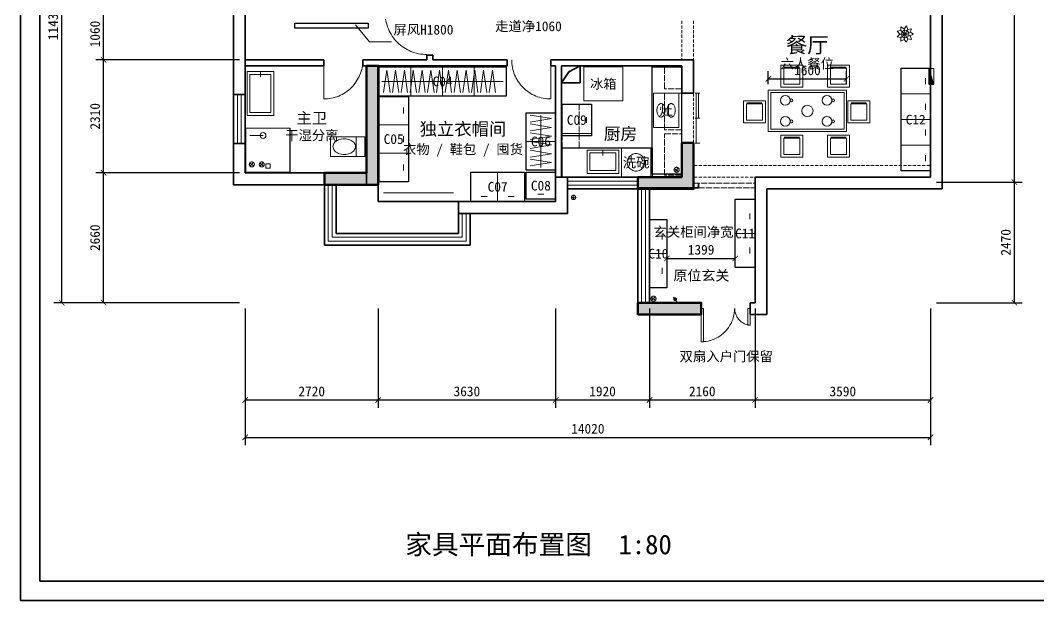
# Model space of a CAD drawing. Header units: millimetres. Extents: x -4600 to 229000, y -4300 to 19460.
# Drawn here: x 35400 to 56231, y -4300 to 7580 of the extents above; entities that cross this region are included whole.
import ezdxf
from ezdxf.enums import TextEntityAlignment as Align

# ---------------------------------------------------------------- set-up
doc = ezdxf.new("R2010")
doc.units = ezdxf.units.MM
doc.header["$LTSCALE"] = 100
doc.linetypes.add('DASHED', pattern=[1.524, 1.27, -0.254])
for name, color, linetype, lineweight in [('A-APPLIANCE', 4, 'Continuous', 18), ('A-CAB-UPPER', 32, 'DASHED', 13), ('A-CABINET', 32, 'Continuous', 25), ('A-CURTAIN', 6, 'Continuous', 13), ('A-DIMS', 7, 'Continuous', 13), ('A-EX-BEAM', 8, 'Continuous', 13), ('A-EX-DOOR', 3, 'Continuous', 18), ('A-EX-OPENING', 8, 'DASHED', 13), ('A-EX-SERVICE', 6, 'Continuous', 13), ('A-EX-STRUCT', 7, 'Continuous', 50), ('A-EX-WALL', 7, 'Continuous', 35), ('A-EX-WINDOW', 4, 'Continuous', 18), ('A-FURN', 7, 'Continuous', 18), ('A-LEADER', 8, 'Continuous', 13), ('A-NEW-DOOR', 3, 'Continuous', 18), ('A-NEW-PART', 2, 'Continuous', 25), ('A-NOTE', 7, 'Continuous', 18), ('A-SANITARY', 4, 'Continuous', 18), ('A-SHEET', 7, 'Continuous', 35), ('A-TEXT', 7, 'Continuous', 18), ('R2-DETAIL', 7, 'Continuous', 13), ('R2-PLANT', 3, 'Continuous', 13)]:
    doc.layers.add(name, color=color, linetype=linetype, lineweight=lineweight)
doc.styles.add('CJK', font='simsun.ttc')
doc.styles.add('OpenSansCondensed-Light', font='OpenSansCondensed-Light.ttf')
doc.dimstyles.new('EZDXF', dxfattribs={"dimtxt": 0.25, "dimasz": 0.175, "dimexe": 0.375, "dimexo": 0.125, "dimgap": 0.1, "dimtad": 1, "dimlfac": 100, "dimzin": 12, "dimdsep": 46, "dimtxsty": 'OpenSansCondensed-Light', "dimblk": 'ARCHTICK', "dimcen": 2.5, "dimazin": 3, "dimtfac": 0.5, "dimtmove": 2, "dimatfit": 3})

# ---------------------------------------------------------------- blocks, each defined once
blk = doc.blocks.new('SOURCE_PROPOSED')
at = {"layer": 'A-EX-STRUCT'}
for points in [[(2479, 4851), (2720, 4851), (2720, 2416), (1622, 2416), (1622, 2660), (2479, 2660)], [(8931, 3272), (9172, 3272), (9172, 2329), (8034, 2329), (8034, 2571), (8931, 2571)], [(8034, 0), (9329, 0), (9329, -241), (8034, -241)]]:
    blk.add_hatch(color=256, dxfattribs=at).paths.add_polyline_path(points)
at = {"layer": 'A-EX-BEAM'}
for p, q in [((8931, 5770), (8931, 5709)), ((8931, 5674), (8931, 5613)), ((9172, 5770), (9172, 5709)), ((9172, 5674), (9172, 5613)), ((8931, 5578), (8931, 5517)), ((8931, 5487), (8931, 5422)), ((9172, 5578), (9172, 5517)), ((9172, 5487), (9172, 5422)), ((8931, 5391), (8931, 5326)), ((8931, 5295), (8931, 5230)), ((9172, 5391), (9172, 5326)), ((9172, 5295), (9172, 5230)), ((8931, 5200), (8931, 5135)), ((8931, 5104), (8931, 5039)), ((8931, 5008), (8931, 4970)), ((9172, 5200), (9172, 5135)), ((9172, 5104), (9172, 5039)), ((9172, 5008), (9172, 4970)), ((13986, 4794), (13986, 4473)), ((14085, 4794), (13986, 4794)), ((14085, 4469), (13986, 4794)), ((13997, 4794), (13997, 4794)), ((14085, 4469), (14085, 4794)), ((14085, 4794), (14085, 4794)), ((13986, 4790), (13989, 4790)), ((13986, 4771), (13997, 4763)), ((13986, 4756), (14005, 4737)), ((13986, 4737), (14012, 4710)), ((13986, 4718), (14020, 4683)), ((13986, 4698), (14028, 4656)), ((13986, 4679), (14039, 4630)), ((13986, 4660), (14047, 4603)), ((13986, 4645), (14054, 4576)), ((13986, 4626), (14062, 4549)), ((13986, 4607), (14070, 4523)), ((13986, 4588), (14077, 4496)), ((13986, 4568), (14085, 4469)), ((13986, 4549), (14066, 4469)), ((13986, 4530), (14047, 4469)), ((13986, 4515), (14028, 4469)), ((13986, 4496), (14012, 4469)), ((13986, 4477), (13993, 4469)), ((13986, 4469), (14085, 4469)), ((13997, 4473), (13997, 4473)), ((14066, 4473), (14066, 4473)), ((8931, 4289), (8931, 4224)), ((8931, 4194), (8931, 4129)), ((9172, 4289), (9172, 4224)), ((9172, 4194), (9172, 4129)), ((8931, 4098), (8931, 4033)), ((8931, 4002), (8931, 3941)), ((9172, 4098), (9172, 4033)), ((9172, 4002), (9172, 3941)), ((8931, 3907), (8931, 3846)), ((8931, 3811), (8931, 3750)), ((9172, 3907), (9172, 3846)), ((9172, 3811), (9172, 3750)), ((8931, 3716), (8931, 3654)), ((8931, 3624), (8931, 3559)), ((9172, 3716), (9172, 3654)), ((9172, 3624), (9172, 3559)), ((8931, 3528), (8931, 3463)), ((8931, 3433), (8931, 3368)), ((8931, 3337), (8931, 3272)), ((9172, 3528), (9172, 3463)), ((9172, 3433), (9172, 3368)), ((9172, 3337), (9172, 3272)), ((9172, 2809), (9245, 2809)), ((9279, 2809), (9340, 2809)), ((9375, 2809), (9436, 2809)), ((9467, 2809), (9532, 2809)), ((9562, 2809), (9627, 2809)), ((9658, 2809), (9723, 2809)), ((9753, 2809), (9818, 2809)), ((9849, 2809), (9914, 2809)), ((9944, 2809), (10009, 2809)), ((10040, 2809), (10101, 2809)), ((10136, 2809), (10197, 2809)), ((10231, 2809), (10292, 2809)), ((10327, 2809), (10388, 2809)), ((10419, 2809), (10484, 2809)), ((10514, 2809), (10579, 2809)), ((10610, 2809), (10675, 2809)), ((10705, 2809), (10770, 2809)), ((10801, 2809), (10866, 2809)), ((10896, 2809), (10961, 2809)), ((10992, 2809), (11053, 2809)), ((11088, 2809), (11149, 2809)), ((11183, 2809), (11244, 2809)), ((11279, 2809), (11340, 2809)), ((11374, 2809), (11436, 2809)), ((11466, 2809), (11531, 2809)), ((11562, 2809), (11627, 2809)), ((11657, 2809), (11722, 2809)), ((11753, 2809), (11818, 2809)), ((11848, 2809), (11913, 2809)), ((11944, 2809), (12009, 2809)), ((12040, 2809), (12101, 2809)), ((12135, 2809), (12196, 2809)), ((12231, 2809), (12292, 2809)), ((12326, 2809), (12387, 2809)), ((12418, 2809), (12483, 2809)), ((12514, 2809), (12579, 2809)), ((12609, 2809), (12674, 2809)), ((12705, 2809), (12770, 2809)), ((12800, 2809), (12865, 2809)), ((12896, 2809), (12961, 2809)), ((12992, 2809), (13053, 2809)), ((13087, 2809), (13148, 2809)), ((13183, 2809), (13244, 2809)), ((13278, 2809), (13339, 2809)), ((13370, 2809), (13435, 2809)), ((13466, 2809), (13531, 2809)), ((13561, 2809), (13626, 2809)), ((13657, 2809), (13722, 2809)), ((13752, 2809), (13817, 2809)), ((13848, 2809), (13913, 2809)), ((13944, 2809), (14020, 2809)), ((9172, 2571), (9245, 2571)), ((9279, 2571), (9340, 2571)), ((9375, 2571), (9436, 2571)), ((9467, 2571), (9532, 2571)), ((9562, 2571), (9627, 2571)), ((9658, 2571), (9723, 2571)), ((9753, 2571), (9818, 2571)), ((9849, 2571), (9914, 2571)), ((9944, 2571), (10009, 2571)), ((10040, 2571), (10101, 2571)), ((10136, 2571), (10197, 2571)), ((10231, 2571), (10292, 2571)), ((10327, 2571), (10388, 2571)), ((10419, 2571), (10484, 2571)), ((10514, 2571), (10579, 2571)), ((10610, 2571), (10675, 2571)), ((10705, 2571), (10770, 2571)), ((10801, 2571), (10866, 2571)), ((10896, 2571), (10961, 2571)), ((10992, 2571), (11053, 2571)), ((11088, 2571), (11149, 2571)), ((11183, 2571), (11244, 2571)), ((11279, 2571), (11340, 2571)), ((11374, 2571), (11436, 2571)), ((11466, 2571), (11531, 2571)), ((11562, 2571), (11627, 2571)), ((11657, 2571), (11722, 2571)), ((11753, 2571), (11818, 2571)), ((11848, 2571), (11913, 2571)), ((11944, 2571), (12009, 2571)), ((12040, 2571), (12101, 2571)), ((12135, 2571), (12196, 2571)), ((12231, 2571), (12292, 2571)), ((12326, 2571), (12387, 2571)), ((12418, 2571), (12483, 2571)), ((12514, 2571), (12579, 2571)), ((12609, 2571), (12674, 2571)), ((12705, 2571), (12770, 2571)), ((12800, 2571), (12865, 2571)), ((12896, 2571), (12961, 2571)), ((12992, 2571), (13053, 2571)), ((13087, 2571), (13148, 2571)), ((13183, 2571), (13244, 2571)), ((13278, 2571), (13339, 2571)), ((13370, 2571), (13435, 2571)), ((13466, 2571), (13531, 2571)), ((13561, 2571), (13626, 2571)), ((13657, 2571), (13722, 2571)), ((13752, 2571), (13817, 2571)), ((13848, 2571), (13913, 2571)), ((13944, 2571), (14020, 2571))]:
    blk.add_line(p, q, dxfattribs=at)
at = {"layer": 'A-EX-DOOR'}
for p, q in [((10285, -459), (10285, -122)), ((10331, -122), (10285, -122)), ((10331, -122), (10331, -459)), ((10331, -459), (10285, -459))]:
    blk.add_line(p, q, dxfattribs=at)
blk.add_lwpolyline([(9329, -122), (9375, -122), (9375, -799), (9329, -799)], close=True, dxfattribs=at)
for points in [[(9331, -799), (9377, -798), (9423, -793), (9468, -785), (9511, -775), (9554, -762), (9595, -746), (9635, -727), (9673, -706), (9710, -683), (9746, -658), (9779, -630), (9811, -600), (9840, -569), (9868, -535), (9894, -500), (9917, -463), (9938, -425), (9956, -385), (9972, -343), (9985, -301), (9996, -257), (10003, -213), (10008, -167), (10009, -120)], [(10013, -118), (10014, -138), (10016, -158), (10019, -178), (10024, -197), (10029, -216), (10035, -235), (10042, -253), (10050, -271), (10060, -288), (10070, -304), (10080, -320), (10092, -335), (10105, -350), (10118, -364), (10132, -377), (10147, -390), (10162, -401), (10179, -412), (10195, -422), (10213, -431), (10231, -439), (10250, -446), (10269, -453), (10288, -458)]]:
    blk.add_lwpolyline(points, dxfattribs=at)
at = {"layer": 'A-EX-OPENING'}
for p, q in [((9172, 2447), (10430, 2447)), ((9272, 2348), (10430, 2348))]:
    blk.add_line(p, q, dxfattribs=at)
at = {"layer": 'A-EX-SERVICE'}
for p, q in [((8931, 5770), (8931, 5709)), ((8931, 5674), (8931, 5613)), ((9172, 5770), (9172, 5709)), ((9172, 5674), (9172, 5613)), ((8931, 5578), (8931, 5517)), ((8931, 5487), (8931, 5422)), ((9172, 5578), (9172, 5517)), ((9172, 5487), (9172, 5422)), ((8931, 5391), (8931, 5326)), ((8931, 5295), (8931, 5230)), ((9172, 5391), (9172, 5326)), ((9172, 5295), (9172, 5230)), ((8931, 5200), (8931, 5135)), ((8931, 5104), (8931, 5039)), ((8931, 5008), (8931, 4970)), ((9172, 5200), (9172, 5135)), ((9172, 5104), (9172, 5039)), ((9172, 5008), (9172, 4970)), ((13986, 4794), (13986, 4473)), ((14085, 4794), (13986, 4794)), ((14085, 4469), (13986, 4794)), ((13997, 4794), (13997, 4794)), ((14085, 4469), (14085, 4794)), ((14085, 4794), (14085, 4794)), ((13986, 4790), (13989, 4790)), ((13986, 4771), (13997, 4763)), ((13986, 4756), (14005, 4737)), ((13986, 4737), (14012, 4710)), ((13986, 4718), (14020, 4683)), ((13986, 4698), (14028, 4656)), ((13986, 4679), (14039, 4630)), ((13986, 4660), (14047, 4603)), ((13986, 4645), (14054, 4576)), ((13986, 4626), (14062, 4549)), ((13986, 4607), (14070, 4523)), ((13986, 4588), (14077, 4496)), ((13986, 4568), (14085, 4469)), ((13986, 4549), (14066, 4469)), ((13986, 4530), (14047, 4469)), ((13986, 4515), (14028, 4469)), ((13986, 4496), (14012, 4469)), ((13986, 4477), (13993, 4469)), ((13986, 4469), (14085, 4469)), ((13997, 4473), (13997, 4473)), ((14066, 4473), (14066, 4473)), ((8931, 4289), (8931, 4224)), ((8931, 4194), (8931, 4129)), ((9172, 4289), (9172, 4224)), ((9172, 4194), (9172, 4129)), ((8931, 4098), (8931, 4033)), ((8931, 4002), (8931, 3941)), ((9172, 4098), (9172, 4033)), ((9172, 4002), (9172, 3941)), ((8931, 3907), (8931, 3846)), ((8931, 3811), (8931, 3750)), ((9172, 3907), (9172, 3846)), ((9172, 3811), (9172, 3750)), ((8931, 3716), (8931, 3654)), ((8931, 3624), (8931, 3559)), ((9172, 3716), (9172, 3654)), ((9172, 3624), (9172, 3559)), ((8931, 3528), (8931, 3463)), ((8931, 3433), (8931, 3368)), ((8931, 3337), (8931, 3272)), ((9172, 3528), (9172, 3463)), ((9172, 3433), (9172, 3368)), ((9172, 3337), (9172, 3272)), ((176, 2798), (92, 2863)), ((96, 2794), (172, 2867)), ((379, 2798), (295, 2863)), ((298, 2794), (375, 2867)), ((8866, 2687), (8778, 2748)), ((8786, 2679), (8859, 2752)), ((9172, 2809), (9245, 2809)), ((9279, 2809), (9340, 2809)), ((9375, 2809), (9436, 2809)), ((9467, 2809), (9532, 2809)), ((9562, 2809), (9627, 2809)), ((9658, 2809), (9723, 2809)), ((9753, 2809), (9818, 2809)), ((9849, 2809), (9914, 2809)), ((9944, 2809), (10009, 2809)), ((10040, 2809), (10101, 2809)), ((10136, 2809), (10197, 2809)), ((10231, 2809), (10292, 2809)), ((10327, 2809), (10388, 2809)), ((10419, 2809), (10484, 2809)), ((10514, 2809), (10579, 2809)), ((10610, 2809), (10675, 2809)), ((10705, 2809), (10770, 2809)), ((10801, 2809), (10866, 2809)), ((10896, 2809), (10961, 2809)), ((10992, 2809), (11053, 2809)), ((11088, 2809), (11149, 2809)), ((11183, 2809), (11244, 2809)), ((11279, 2809), (11340, 2809)), ((11374, 2809), (11436, 2809)), ((11466, 2809), (11531, 2809)), ((11562, 2809), (11627, 2809)), ((11657, 2809), (11722, 2809)), ((11753, 2809), (11818, 2809)), ((11848, 2809), (11913, 2809)), ((11944, 2809), (12009, 2809)), ((12040, 2809), (12101, 2809)), ((12135, 2809), (12196, 2809)), ((12231, 2809), (12292, 2809)), ((12326, 2809), (12387, 2809)), ((12418, 2809), (12483, 2809)), ((12514, 2809), (12579, 2809)), ((12609, 2809), (12674, 2809)), ((12705, 2809), (12770, 2809)), ((12800, 2809), (12865, 2809)), ((12896, 2809), (12961, 2809)), ((12992, 2809), (13053, 2809)), ((13087, 2809), (13148, 2809)), ((13183, 2809), (13244, 2809)), ((13278, 2809), (13339, 2809)), ((13370, 2809), (13435, 2809)), ((13466, 2809), (13531, 2809)), ((13561, 2809), (13626, 2809)), ((13657, 2809), (13722, 2809)), ((13752, 2809), (13817, 2809)), ((13848, 2809), (13913, 2809)), ((13944, 2809), (14020, 2809)), ((9172, 2571), (9245, 2571)), ((9279, 2571), (9340, 2571)), ((9375, 2571), (9436, 2571)), ((9467, 2571), (9532, 2571)), ((9562, 2571), (9627, 2571)), ((9658, 2571), (9723, 2571)), ((9753, 2571), (9818, 2571)), ((9849, 2571), (9914, 2571)), ((9944, 2571), (10009, 2571)), ((10040, 2571), (10101, 2571)), ((10136, 2571), (10197, 2571)), ((10231, 2571), (10292, 2571)), ((10327, 2571), (10388, 2571)), ((10419, 2571), (10484, 2571)), ((10514, 2571), (10579, 2571)), ((10610, 2571), (10675, 2571)), ((10705, 2571), (10770, 2571)), ((10801, 2571), (10866, 2571)), ((10896, 2571), (10961, 2571)), ((10992, 2571), (11053, 2571)), ((11088, 2571), (11149, 2571)), ((11183, 2571), (11244, 2571)), ((11279, 2571), (11340, 2571)), ((11374, 2571), (11436, 2571)), ((11466, 2571), (11531, 2571)), ((11562, 2571), (11627, 2571)), ((11657, 2571), (11722, 2571)), ((11753, 2571), (11818, 2571)), ((11848, 2571), (11913, 2571)), ((11944, 2571), (12009, 2571)), ((12040, 2571), (12101, 2571)), ((12135, 2571), (12196, 2571)), ((12231, 2571), (12292, 2571)), ((12326, 2571), (12387, 2571)), ((12418, 2571), (12483, 2571)), ((12514, 2571), (12579, 2571)), ((12609, 2571), (12674, 2571)), ((12705, 2571), (12770, 2571)), ((12800, 2571), (12865, 2571)), ((12896, 2571), (12961, 2571)), ((12992, 2571), (13053, 2571)), ((13087, 2571), (13148, 2571)), ((13183, 2571), (13244, 2571)), ((13278, 2571), (13339, 2571)), ((13370, 2571), (13435, 2571)), ((13466, 2571), (13531, 2571)), ((13561, 2571), (13626, 2571)), ((13657, 2571), (13722, 2571)), ((13752, 2571), (13817, 2571)), ((13848, 2571), (13913, 2571)), ((13944, 2571), (14020, 2571)), ((6669, 2153), (6684, 2153)), ((6684, 2153), (6688, 2153)), ((6692, 2153), (6707, 2153)), ((6711, 2130), (6707, 2126)), ((6707, 2126), (6711, 2122)), ((6711, 2153), (6719, 2153)), ((6715, 2134), (6711, 2130)), ((6711, 2122), (6715, 2118)), ((6715, 2187), (6715, 2202)), ((6715, 2179), (6715, 2183)), ((6715, 2164), (6715, 2176)), ((6715, 2149), (6715, 2156)), ((6715, 2130), (6715, 2145)), ((6719, 2130), (6715, 2134)), ((6715, 2107), (6715, 2122)), ((6715, 2118), (6719, 2122)), ((6722, 2126), (6719, 2130)), ((6719, 2122), (6722, 2126)), ((6722, 2153), (6738, 2153)), ((6742, 2153), (6746, 2153)), ((6749, 2153), (6765, 2153)), ((8392, 50), (8308, 111)), ((8312, 42), (8389, 119)), ((8759, 115), (8828, 23)), ((8767, 73), (8771, 76)), ((8821, 73), (8767, 73)), ((8821, 73), (8767, 73)), ((8767, 73), (8821, 65)), ((8767, 73), (8821, 65)), ((8771, 65), (8767, 73)), ((8771, 80), (8775, 84)), ((8821, 80), (8771, 80)), ((8821, 80), (8771, 80)), ((8771, 80), (8821, 76)), ((8771, 80), (8821, 76)), ((8771, 76), (8771, 80)), ((8821, 76), (8771, 76)), ((8821, 76), (8771, 76)), ((8771, 76), (8821, 73)), ((8771, 76), (8821, 73)), ((8821, 65), (8771, 65)), ((8821, 65), (8771, 65)), ((8771, 65), (8821, 61)), ((8771, 65), (8821, 61)), ((8771, 61), (8771, 65)), ((8821, 61), (8771, 61)), ((8821, 61), (8771, 61)), ((8771, 61), (8817, 57)), ((8771, 61), (8817, 57)), ((8775, 57), (8771, 61)), ((8775, 88), (8778, 92)), ((8817, 88), (8775, 88)), ((8817, 88), (8775, 88)), ((8775, 88), (8817, 84)), ((8775, 88), (8817, 84)), ((8775, 84), (8775, 88)), ((8817, 84), (8775, 84)), ((8817, 84), (8775, 84)), ((8775, 84), (8821, 80)), ((8775, 84), (8821, 80)), ((8817, 57), (8775, 57)), ((8817, 57), (8775, 57)), ((8775, 57), (8817, 54)), ((8775, 57), (8817, 54)), ((8775, 54), (8775, 57)), ((8817, 54), (8775, 54)), ((8817, 54), (8775, 54)), ((8775, 54), (8813, 50)), ((8775, 54), (8813, 50)), ((8778, 50), (8775, 54)), ((8778, 92), (8782, 96)), ((8813, 92), (8778, 92)), ((8813, 92), (8778, 92)), ((8778, 92), (8817, 88)), ((8778, 92), (8817, 88)), ((8813, 50), (8778, 50)), ((8813, 50), (8778, 50)), ((8778, 50), (8805, 46)), ((8778, 50), (8805, 46)), ((8782, 46), (8778, 50)), ((8805, 96), (8782, 96)), ((8782, 96), (8786, 96)), ((8805, 96), (8782, 96)), ((8782, 96), (8813, 92)), ((8782, 96), (8813, 92)), ((8805, 46), (8782, 46)), ((8805, 46), (8782, 46)), ((8782, 46), (8801, 46)), ((8782, 46), (8801, 46)), ((8786, 46), (8782, 46)), ((8801, 96), (8786, 96)), ((8786, 96), (8794, 96)), ((8801, 96), (8786, 96)), ((8786, 96), (8805, 96)), ((8786, 96), (8805, 96)), ((8801, 46), (8786, 46)), ((8801, 46), (8786, 46)), ((8786, 46), (8798, 46)), ((8786, 46), (8798, 46)), ((8794, 46), (8786, 46)), ((8798, 96), (8794, 96)), ((8794, 96), (8801, 96)), ((8794, 96), (8801, 96)), ((8798, 46), (8794, 46)), ((8801, 96), (8798, 96)), ((8798, 46), (8801, 46)), ((8805, 96), (8801, 96)), ((8801, 46), (8805, 46)), ((8813, 92), (8805, 96)), ((8805, 46), (8813, 50)), ((8817, 88), (8813, 92)), ((8813, 50), (8817, 54)), ((8817, 84), (8817, 88)), ((8821, 80), (8817, 84)), ((8817, 57), (8821, 61)), ((8817, 54), (8817, 57)), ((8821, 76), (8821, 80)), ((8821, 73), (8821, 76)), ((8821, 65), (8821, 73)), ((8821, 61), (8821, 65))]:
    blk.add_line(p, q, dxfattribs=at)
for points in [[(136, 2882), (132, 2882), (129, 2881), (125, 2881), (122, 2880), (119, 2879), (116, 2878), (113, 2876), (110, 2875), (107, 2873), (104, 2871), (102, 2869), (99, 2867), (97, 2864), (95, 2862), (93, 2859), (91, 2856), (90, 2853), (88, 2850), (87, 2847), (86, 2844), (85, 2841), (85, 2837), (84, 2834), (84, 2830)], [(84, 2830), (84, 2827), (85, 2823), (85, 2820), (86, 2816), (87, 2813), (88, 2810), (90, 2807), (91, 2804), (93, 2801), (95, 2799), (97, 2796), (99, 2794), (102, 2791), (104, 2789), (107, 2787), (110, 2786), (113, 2784), (116, 2783), (119, 2781), (122, 2780), (125, 2780), (129, 2779), (132, 2779), (136, 2779)], [(187, 2830), (187, 2834), (187, 2837), (186, 2841), (186, 2844), (185, 2847), (183, 2850), (182, 2853), (180, 2856), (179, 2859), (177, 2862), (175, 2864), (172, 2867), (170, 2869), (167, 2871), (165, 2873), (162, 2875), (159, 2876), (156, 2878), (153, 2879), (150, 2880), (146, 2881), (143, 2881), (139, 2882), (136, 2882)], [(136, 2779), (139, 2779), (143, 2779), (146, 2780), (150, 2780), (153, 2781), (156, 2783), (159, 2784), (162, 2786), (165, 2787), (167, 2789), (170, 2791), (172, 2794), (175, 2796), (177, 2799), (179, 2801), (180, 2804), (182, 2807), (183, 2810), (185, 2813), (186, 2816), (186, 2820), (187, 2823), (187, 2827), (187, 2830)], [(339, 2882), (335, 2882), (332, 2881), (328, 2881), (325, 2880), (322, 2879), (318, 2878), (315, 2876), (312, 2875), (310, 2873), (307, 2871), (304, 2869), (302, 2867), (300, 2864), (298, 2862), (296, 2859), (294, 2856), (292, 2853), (291, 2850), (290, 2847), (289, 2844), (288, 2841), (287, 2837), (287, 2834), (287, 2830)], [(287, 2830), (287, 2827), (287, 2823), (288, 2820), (289, 2816), (290, 2813), (291, 2810), (292, 2807), (294, 2804), (296, 2801), (298, 2799), (300, 2796), (302, 2794), (304, 2791), (307, 2789), (310, 2787), (312, 2786), (315, 2784), (318, 2783), (322, 2781), (325, 2780), (328, 2780), (332, 2779), (335, 2779), (339, 2779)], [(390, 2830), (390, 2834), (390, 2837), (389, 2841), (388, 2844), (387, 2847), (386, 2850), (385, 2853), (383, 2856), (381, 2859), (379, 2862), (377, 2864), (375, 2867), (373, 2869), (370, 2871), (367, 2873), (365, 2875), (362, 2876), (359, 2878), (356, 2879), (352, 2880), (349, 2881), (346, 2881), (342, 2882), (339, 2882)], [(339, 2779), (342, 2779), (346, 2779), (349, 2780), (352, 2780), (356, 2781), (359, 2783), (362, 2784), (365, 2786), (367, 2787), (370, 2789), (373, 2791), (375, 2794), (377, 2796), (379, 2799), (381, 2801), (383, 2804), (385, 2807), (386, 2810), (387, 2813), (388, 2816), (389, 2820), (390, 2823), (390, 2827), (390, 2830)], [(8826, 2771), (8823, 2771), (8819, 2770), (8816, 2770), (8813, 2769), (8809, 2768), (8806, 2767), (8803, 2765), (8800, 2764), (8797, 2762), (8795, 2760), (8792, 2758), (8790, 2756), (8787, 2753), (8785, 2751), (8783, 2748), (8782, 2745), (8780, 2742), (8779, 2739), (8777, 2736), (8776, 2733), (8776, 2730), (8775, 2726), (8775, 2723), (8775, 2719)], [(8775, 2719), (8775, 2716), (8775, 2712), (8776, 2709), (8776, 2706), (8777, 2702), (8779, 2699), (8780, 2696), (8782, 2693), (8783, 2690), (8785, 2688), (8787, 2685), (8790, 2683), (8792, 2681), (8795, 2678), (8797, 2676), (8800, 2675), (8803, 2673), (8806, 2672), (8809, 2670), (8813, 2669), (8816, 2669), (8819, 2668), (8823, 2668), (8826, 2668)], [(8878, 2719), (8878, 2723), (8877, 2726), (8877, 2730), (8876, 2733), (8875, 2736), (8874, 2739), (8872, 2742), (8871, 2745), (8869, 2748), (8867, 2751), (8865, 2753), (8863, 2756), (8860, 2758), (8858, 2760), (8855, 2762), (8852, 2764), (8849, 2765), (8846, 2767), (8843, 2768), (8840, 2769), (8837, 2770), (8833, 2770), (8830, 2771), (8826, 2771)], [(8826, 2668), (8830, 2668), (8833, 2668), (8837, 2669), (8840, 2669), (8843, 2670), (8846, 2672), (8849, 2673), (8852, 2675), (8855, 2676), (8858, 2678), (8860, 2681), (8863, 2683), (8865, 2685), (8867, 2688), (8869, 2690), (8871, 2693), (8872, 2696), (8874, 2699), (8875, 2702), (8876, 2706), (8877, 2709), (8877, 2712), (8878, 2716), (8878, 2719)], [(6717, 2199), (6714, 2198), (6711, 2198), (6708, 2198), (6705, 2197), (6702, 2196), (6700, 2195), (6697, 2194), (6694, 2193), (6692, 2191), (6690, 2189), (6688, 2188), (6685, 2186), (6684, 2184), (6682, 2181), (6680, 2179), (6679, 2177), (6677, 2174), (6676, 2172), (6675, 2169), (6674, 2166), (6673, 2163), (6673, 2161), (6673, 2158), (6673, 2155)], [(6673, 2155), (6673, 2152), (6673, 2149), (6673, 2146), (6674, 2143), (6675, 2140), (6676, 2137), (6677, 2135), (6679, 2132), (6680, 2130), (6682, 2128), (6684, 2126), (6685, 2123), (6688, 2122), (6690, 2120), (6692, 2118), (6694, 2117), (6697, 2115), (6700, 2114), (6702, 2113), (6705, 2112), (6708, 2111), (6711, 2111), (6714, 2111), (6717, 2111)], [(6761, 2155), (6761, 2158), (6760, 2161), (6760, 2163), (6759, 2166), (6758, 2169), (6757, 2172), (6756, 2174), (6755, 2177), (6753, 2179), (6752, 2181), (6750, 2184), (6748, 2186), (6746, 2188), (6744, 2189), (6741, 2191), (6739, 2193), (6737, 2194), (6734, 2195), (6731, 2196), (6728, 2197), (6726, 2198), (6723, 2198), (6720, 2198), (6717, 2199)], [(6717, 2111), (6720, 2111), (6723, 2111), (6726, 2111), (6728, 2112), (6731, 2113), (6734, 2114), (6737, 2115), (6739, 2117), (6741, 2118), (6744, 2120), (6746, 2122), (6748, 2123), (6750, 2126), (6752, 2128), (6753, 2130), (6755, 2132), (6756, 2135), (6757, 2137), (6758, 2140), (6759, 2143), (6760, 2146), (6760, 2149), (6761, 2152), (6761, 2155)], [(8352, 134), (8349, 134), (8345, 133), (8342, 133), (8338, 132), (8335, 131), (8332, 130), (8329, 128), (8326, 127), (8323, 125), (8321, 123), (8318, 121), (8316, 119), (8313, 116), (8311, 114), (8309, 111), (8308, 108), (8306, 105), (8305, 102), (8303, 99), (8302, 96), (8302, 93), (8301, 89), (8301, 86), (8301, 82)], [(8301, 82), (8301, 79), (8301, 75), (8302, 72), (8302, 68), (8303, 65), (8305, 62), (8306, 59), (8308, 56), (8309, 53), (8311, 51), (8313, 48), (8316, 46), (8318, 43), (8321, 41), (8323, 39), (8326, 38), (8329, 36), (8332, 35), (8335, 33), (8338, 32), (8342, 32), (8345, 31), (8349, 31), (8352, 31)], [(8404, 82), (8404, 86), (8403, 89), (8403, 93), (8402, 96), (8401, 99), (8400, 102), (8398, 105), (8397, 108), (8395, 111), (8393, 114), (8391, 116), (8389, 119), (8386, 121), (8384, 123), (8381, 125), (8378, 127), (8375, 128), (8372, 130), (8369, 131), (8366, 132), (8363, 133), (8359, 133), (8356, 134), (8352, 134)], [(8352, 31), (8356, 31), (8359, 31), (8363, 32), (8366, 32), (8369, 33), (8372, 35), (8375, 36), (8378, 38), (8381, 39), (8384, 41), (8386, 43), (8389, 46), (8391, 48), (8393, 51), (8395, 53), (8397, 56), (8398, 59), (8400, 62), (8401, 65), (8402, 68), (8403, 72), (8403, 75), (8404, 79), (8404, 82)], [(8796, 99), (8794, 99), (8792, 99), (8791, 99), (8789, 99), (8787, 98), (8786, 97), (8785, 97), (8783, 96), (8782, 95), (8780, 94), (8779, 93), (8778, 92), (8777, 91), (8776, 90), (8775, 88), (8774, 87), (8773, 86), (8773, 84), (8772, 83), (8772, 81), (8771, 80), (8771, 78), (8771, 76), (8771, 75)], [(8771, 75), (8771, 73), (8771, 71), (8771, 70), (8772, 68), (8772, 66), (8773, 65), (8773, 63), (8774, 62), (8775, 61), (8776, 59), (8777, 58), (8778, 57), (8779, 56), (8780, 55), (8782, 54), (8783, 53), (8785, 52), (8786, 52), (8787, 51), (8789, 51), (8791, 50), (8792, 50), (8794, 50), (8796, 50)], [(8821, 75), (8820, 76), (8820, 78), (8820, 80), (8820, 81), (8819, 83), (8819, 84), (8818, 86), (8817, 87), (8816, 88), (8815, 90), (8814, 91), (8813, 92), (8812, 93), (8811, 94), (8810, 95), (8808, 96), (8807, 97), (8805, 97), (8804, 98), (8802, 99), (8801, 99), (8799, 99), (8797, 99), (8796, 99)], [(8796, 50), (8797, 50), (8799, 50), (8801, 50), (8802, 51), (8804, 51), (8805, 52), (8807, 52), (8808, 53), (8810, 54), (8811, 55), (8812, 56), (8813, 57), (8814, 58), (8815, 59), (8816, 61), (8817, 62), (8818, 63), (8819, 65), (8819, 66), (8820, 68), (8820, 70), (8820, 71), (8820, 73), (8821, 75)]]:
    blk.add_lwpolyline(points, dxfattribs=at)
at = {"layer": 'A-EX-STRUCT'}
for points in [[(2479, 4851), (2720, 4851), (2720, 2416), (1622, 2416), (1622, 2660), (2479, 2660)], [(8931, 3272), (9172, 3272), (9172, 2329), (8034, 2329), (8034, 2571), (8931, 2571)], [(8034, 0), (9329, 0), (9329, -241), (8034, -241)]]:
    blk.add_lwpolyline(points, close=True, dxfattribs=at)
at = {"layer": 'A-EX-WALL'}
for p, q in [((14257, 2329), (14257, 11671)), ((0, 4851), (0, 9630)), ((14020, 2571), (14020, 9630)), ((-240, 9179), (-240, 2416)), ((3836, 5069), (3714, 5069)), ((3714, 5069), (3714, 4970)), ((3836, 4970), (3836, 5069)), ((1607, 4970), (0, 4970)), ((0, 4851), (0, 2660)), ((1607, 4851), (0, 4851)), ((1607, 4970), (1607, 4851)), ((3714, 4970), (2407, 4970)), ((2407, 4970), (2407, 4871)), ((2407, 4871), (2407, 4851)), ((2407, 4851), (2479, 4851)), ((2479, 4851), (2479, 2416)), ((2479, 4851), (2720, 4851)), ((5359, 4851), (2720, 4851)), ((2720, 4851), (2720, 2069)), ((5359, 4970), (3836, 4970)), ((5359, 4970), (5359, 4851)), ((6350, 4970), (6251, 4970)), ((6251, 4970), (6251, 4851)), ((6251, 4851), (6350, 4851)), ((6592, 4970), (6350, 4970)), ((6350, 4851), (6350, 2069)), ((8931, 4851), (6473, 4851)), ((6473, 4500), (6473, 4851)), ((6473, 4851), (6473, 2571)), ((6473, 4851), (6853, 4851)), ((6592, 4970), (9172, 4970)), ((6623, 4725), (6853, 4851)), ((6853, 4851), (6853, 4500)), ((8931, 4289), (8931, 4851)), ((9172, 4970), (9172, 4289)), ((6473, 4500), (6623, 4725)), ((6853, 4500), (6473, 4500)), ((0, 4262), (-240, 4262)), ((0, 3260), (0, 4262)), ((9172, 4289), (8931, 4289)), ((0, 3260), (-240, 3260)), ((9172, 3272), (8931, 3272)), ((8931, 3272), (8931, 2571)), ((9172, 2447), (9172, 3272)), ((0, 2660), (2479, 2660)), ((8931, 2571), (6350, 2571)), ((6592, 2329), (6592, 2571)), ((8034, 2329), (8034, 2571)), ((10430, 2470), (10430, 2571)), ((10430, 2571), (14020, 2571)), ((1622, 2416), (-240, 2416)), ((1622, 2416), (1622, 1178)), ((1622, 2416), (1859, 2416)), ((1859, 2416), (1859, 1419)), ((1859, 2416), (2720, 2416)), ((6592, 2329), (6592, 1828)), ((8034, 2329), (6592, 2329)), ((8270, 2348), (8034, 2348)), ((8034, -241), (8034, 2329)), ((8270, 2348), (8270, 0)), ((8270, 2348), (9272, 2348)), ((9172, 2447), (9172, 2348)), ((9272, 2348), (9272, 2447)), ((10430, 2470), (10430, 0)), ((14257, 2329), (10671, 2329)), ((10671, 2329), (10671, -241)), ((6350, 2069), (2720, 2069)), ((4361, 1419), (4361, 2069)), ((4602, 1828), (4361, 1828)), ((6592, 1828), (4602, 1828)), ((4602, 1178), (4602, 1828)), ((1859, 1419), (4361, 1419)), ((1622, 1178), (4602, 1178)), ((8297, 0), (8034, 0)), ((8270, 0), (9329, 0)), ((9329, 0), (9329, -241)), ((10430, 0), (10331, 0)), ((10331, 0), (10331, -241)), ((9329, -241), (8034, -241)), ((10331, -241), (10671, -241))]:
    blk.add_line(p, q, dxfattribs=at)
at = {"layer": 'A-EX-WINDOW'}
for p, q in [((-160, 3260), (-160, 4262)), ((-80, 3260), (-80, 4262)), ((1699, 2416), (1699, 1258)), ((1779, 2416), (1779, 1338)), ((8034, 2489), (6592, 2489)), ((8034, 2409), (6592, 2409)), ((8110, 0), (8110, 2348)), ((8190, 0), (8190, 2348)), ((4441, 1338), (4441, 1828)), ((4521, 1258), (4521, 1828)), ((1699, 1258), (4521, 1258)), ((1779, 1338), (4441, 1338))]:
    blk.add_line(p, q, dxfattribs=at)
blk = doc.blocks.new('FURNITURE_DESIGN')
at = {"layer": 'A-APPLIANCE'}
for points in [[(6925, 4830), (7725, 4830), (7725, 4130), (6925, 4130)], [(8350, 4288), (8870, 4288), (8870, 3588), (8350, 3588)], [(6483, 4065), (7083, 4065), (7083, 3465), (6483, 3465)], [(8589, 3938), (8589, 3956), (8587, 3974), (8583, 3992), (8578, 4008), (8572, 4023), (8565, 4037), (8557, 4049), (8548, 4059), (8538, 4067), (8528, 4073), (8517, 4077), (8506, 4078), (8495, 4077), (8485, 4073), (8474, 4067), (8465, 4059), (8456, 4049), (8447, 4037), (8440, 4023), (8434, 4008), (8429, 3992), (8426, 3974), (8424, 3956), (8423, 3938), (8424, 3920), (8426, 3902), (8429, 3884), (8434, 3868), (8440, 3853), (8447, 3839), (8456, 3827), (8465, 3817), (8474, 3809), (8485, 3803), (8495, 3799), (8506, 3798), (8517, 3799), (8528, 3803), (8538, 3809), (8548, 3817), (8557, 3827), (8565, 3839), (8572, 3853), (8578, 3868), (8583, 3884), (8587, 3902), (8589, 3920), (8589, 3938)], [(8797, 3938), (8797, 3956), (8795, 3974), (8791, 3992), (8786, 4008), (8780, 4023), (8773, 4037), (8765, 4049), (8756, 4059), (8746, 4067), (8736, 4073), (8725, 4077), (8714, 4078), (8703, 4077), (8693, 4073), (8682, 4067), (8673, 4059), (8664, 4049), (8655, 4037), (8648, 4023), (8642, 4008), (8637, 3992), (8634, 3974), (8632, 3956), (8631, 3938), (8632, 3920), (8634, 3902), (8637, 3884), (8642, 3868), (8648, 3853), (8655, 3839), (8664, 3827), (8673, 3817), (8682, 3809), (8693, 3803), (8703, 3799), (8714, 3798), (8725, 3799), (8736, 3803), (8746, 3809), (8756, 3817), (8765, 3827), (8773, 3839), (8780, 3853), (8786, 3868), (8791, 3884), (8795, 3902), (8797, 3920), (8797, 3938)], [(7696, 3172), (8296, 3172), (8296, 2572), (7696, 2572)], [(8176, 2872), (8174, 2896), (8169, 2919), (8162, 2941), (8152, 2962), (8138, 2982), (8123, 3000), (8105, 3015), (8086, 3028), (8065, 3039), (8042, 3046), (8019, 3051), (7996, 3052), (7972, 3051), (7949, 3046), (7927, 3039), (7906, 3028), (7886, 3015), (7868, 3000), (7853, 2982), (7840, 2962), (7829, 2941), (7822, 2919), (7817, 2896), (7816, 2872), (7817, 2849), (7822, 2826), (7829, 2804), (7840, 2782), (7853, 2763), (7868, 2745), (7886, 2730), (7906, 2717), (7927, 2706), (7949, 2699), (7972, 2694), (7996, 2692), (8019, 2694), (8042, 2699), (8065, 2706), (8086, 2717), (8105, 2730), (8123, 2745), (8138, 2763), (8152, 2782), (8162, 2804), (8169, 2826), (8174, 2849), (8176, 2872)]]:
    blk.add_lwpolyline(points, close=True, dxfattribs=at)
at = {"layer": 'A-CAB-UPPER'}
for points in [[(8580, 4830), (8930, 4830), (8930, 4380), (8580, 4380)], [(8580, 4288), (8930, 4288), (8930, 3538), (8580, 3538)], [(6483, 4065), (6833, 4065), (6833, 3165), (6483, 3165)], [(8580, 3459), (8930, 3459), (8930, 2609), (8580, 2609)]]:
    blk.add_lwpolyline(points, close=True, dxfattribs=at)
at = {"layer": 'A-CABINET'}
for points in [[(2737, 4830), (5337, 4830), (5337, 4230), (2737, 4230)], [(8325, 4830), (8925, 4830), (8925, 2630), (8325, 2630)], [(13416, 4798), (14016, 4798), (14016, 2698), (13416, 2698)], [(2737, 4224), (3337, 4224), (3337, 2474), (2737, 2474)], [(6483, 4065), (7083, 4065), (7083, 3415), (6483, 3415)], [(5749, 3890), (6349, 3890), (6349, 2710), (5749, 2710)], [(6483, 3172), (8323, 3172), (8323, 2572), (6483, 2572)], [(4614, 2672), (5714, 2672), (5714, 2072), (4614, 2072)], [(5749, 2672), (6349, 2672), (6349, 2122), (5749, 2122)], [(10026, 2118), (10426, 2118), (10426, 718), (10026, 718)], [(8277, 1704), (8627, 1704), (8627, 304), (8277, 304)]]:
    blk.add_lwpolyline(points, close=True, dxfattribs=at)
at = {"layer": 'A-CURTAIN'}
blk.add_line((2830, 2246), (4264, 2246), dxfattribs=at)
at = {"layer": 'A-FURN'}
for points in [[(10956, 4862), (11406, 4862), (11406, 4412), (10956, 4412)], [(11912, 4862), (12362, 4862), (12362, 4412), (11912, 4412)], [(10701, 4352), (12301, 4352), (12301, 3502), (10701, 3502)], [(10751, 4302), (12251, 4302), (12251, 3552), (10751, 3552)], [(10192, 4129), (10642, 4129), (10642, 3679), (10192, 3679)], [(12326, 4129), (12776, 4129), (12776, 3679), (12326, 3679)], [(10956, 3427), (11406, 3427), (11406, 2977), (10956, 2977)], [(11912, 3427), (12362, 3427), (12362, 2977), (11912, 2977)]]:
    blk.add_lwpolyline(points, close=True, dxfattribs=at)
at = {"layer": 'A-LEADER'}
blk.add_lwpolyline([(2256, 5691), (2543, 5340), (2993, 5340)], dxfattribs=at)
at = {"layer": 'A-NEW-DOOR'}
for p, q in [((1607, 4970), (1607, 4170)), ((6251, 4970), (6251, 4170)), ((9204, 4288), (9300, 4288)), ((9226, 4289), (9226, 3272)), ((9274, 4289), (9274, 3778)), ((9204, 3778), (9300, 3778)), ((9204, 3268), (9300, 3268))]:
    blk.add_line(p, q, dxfattribs=at)
for points in [[(3714, 5081), (3672, 5082), (3631, 5085), (3589, 5090), (3548, 5097), (3507, 5106), (3467, 5117), (3428, 5130), (3389, 5145), (3351, 5162), (3313, 5181), (3277, 5201), (3242, 5224), (3208, 5248), (3175, 5273), (3143, 5301), (3113, 5329), (3084, 5360), (3057, 5391), (3031, 5424), (3007, 5458), (2985, 5494), (2964, 5530), (2946, 5567), (2929, 5605), (2914, 5644), (2901, 5684), (2889, 5724), (2880, 5765), (2873, 5806)], [(2407, 4970), (2406, 4931), (2403, 4892), (2398, 4853), (2391, 4814), (2383, 4776), (2372, 4738), (2360, 4700), (2346, 4664), (2330, 4628), (2312, 4593), (2293, 4559), (2272, 4526), (2249, 4493), (2225, 4462), (2200, 4433), (2172, 4404), (2144, 4377), (2114, 4352), (2083, 4327), (2051, 4305), (2018, 4284), (1984, 4264), (1949, 4247), (1913, 4231), (1876, 4217), (1839, 4204), (1801, 4194), (1763, 4185), (1724, 4179), (1685, 4174), (1646, 4171), (1607, 4170)], [(5451, 4970), (5451, 4931), (5454, 4892), (5459, 4853), (5466, 4814), (5475, 4776), (5485, 4738), (5497, 4700), (5511, 4664), (5527, 4628), (5545, 4593), (5564, 4559), (5585, 4526), (5608, 4493), (5632, 4462), (5658, 4433), (5685, 4404), (5713, 4377), (5743, 4352), (5774, 4327), (5806, 4305), (5839, 4284), (5873, 4264), (5908, 4247), (5944, 4231), (5981, 4217), (6018, 4204), (6056, 4194), (6094, 4185), (6133, 4179), (6172, 4174), (6211, 4171), (6251, 4170)]]:
    blk.add_lwpolyline(points, dxfattribs=at)
at = {"layer": 'A-NEW-PART'}
blk.add_lwpolyline([(1013, 5723), (2513, 5723), (2513, 5623), (1013, 5623)], close=True, dxfattribs=at)
at = {"layer": 'A-SANITARY'}
for p, q in [((312, 4734), (312, 4624)), ((15, 3574), (917, 3574)), ((917, 3574), (917, 2675)), ((7317, 3125), (7317, 3015))]:
    blk.add_line(p, q, dxfattribs=at)
for points in [[(37, 4734), (587, 4734), (587, 3834), (37, 3834)], [(97, 4674), (527, 4674), (527, 3894), (97, 3894)], [(15, 3574), (915, 3574), (915, 2674), (15, 2674)], [(1746, 3396), (2446, 3396), (2446, 2996), (1746, 2996)], [(2257, 3196), (2255, 3216), (2249, 3237), (2239, 3257), (2226, 3276), (2209, 3293), (2189, 3309), (2166, 3323), (2141, 3334), (2114, 3343), (2086, 3350), (2056, 3354), (2026, 3356), (1996, 3354), (1966, 3350), (1937, 3343), (1910, 3334), (1885, 3323), (1862, 3309), (1842, 3293), (1826, 3276), (1812, 3257), (1803, 3237), (1797, 3216), (1795, 3196), (1797, 3175), (1803, 3154), (1812, 3134), (1826, 3116), (1842, 3098), (1862, 3082), (1885, 3069), (1910, 3057), (1937, 3048), (1966, 3041), (1996, 3037), (2026, 3036), (2056, 3037), (2086, 3041), (2114, 3048), (2141, 3057), (2166, 3069), (2189, 3082), (2209, 3098), (2226, 3116), (2239, 3134), (2249, 3154), (2255, 3175), (2257, 3196)], [(6992, 3125), (7642, 3125), (7642, 2645), (6992, 2645)], [(7052, 3065), (7582, 3065), (7582, 2705), (7052, 2705)]]:
    blk.add_lwpolyline(points, close=True, dxfattribs=at)
blk.add_lwpolyline([(2271, 3396), (2271, 2996)], dxfattribs=at)
at = {"layer": 'R2-DETAIL'}
for p, q in [((3387, 4230), (3387, 4830)), ((4037, 4230), (4037, 4830)), ((4687, 4230), (4687, 4830)), ((11026, 4822), (11336, 4822)), ((11982, 4822), (12292, 4822)), ((13916, 4475), (13916, 4595)), ((2797, 4530), (5277, 4530)), ((13416, 4273), (14016, 4273)), ((3237, 3873), (3237, 3993)), ((10262, 4089), (10572, 4089)), ((12396, 4089), (12706, 4089)), ((13916, 3950), (13916, 4070)), ((6049, 2770), (6049, 3830)), ((6983, 3680), (6983, 3800)), ((2737, 3641), (3337, 3641)), ((13416, 3748), (14016, 3748)), ((13916, 3425), (13916, 3545)), ((95, 3424), (365, 3424)), ((3237, 3289), (3237, 3409)), ((11026, 3387), (11336, 3387)), ((11982, 3387), (12292, 3387)), ((5749, 3300), (6349, 3300)), ((13416, 3223), (14016, 3223)), ((2737, 3058), (3337, 3058)), ((13916, 2900), (13916, 3020)), ((3237, 2706), (3237, 2826)), ((5164, 2072), (5164, 2672)), ((4829, 2172), (4949, 2172)), ((5379, 2172), (5499, 2172)), ((5989, 2222), (6109, 2222)), ((10326, 1708), (10326, 1828)), ((8527, 1294), (8527, 1414)), ((10026, 1418), (10426, 1418)), ((10326, 1008), (10326, 1128)), ((8277, 1004), (8627, 1004)), ((8527, 594), (8527, 714))]:
    blk.add_line(p, q, dxfattribs=at)
for points in [[(11016, 4472), (11346, 4472), (11346, 4802), (11016, 4802)], [(11972, 4472), (12302, 4472), (12302, 4802), (11972, 4802)], [(10252, 3739), (10582, 3739), (10582, 4069), (10252, 4069)], [(12386, 3739), (12716, 3739), (12716, 4069), (12386, 4069)], [(11016, 3037), (11346, 3037), (11346, 3367), (11016, 3367)], [(11972, 3037), (12302, 3037), (12302, 3367), (11972, 3367)], [(420, 2754), (510, 2754), (510, 2844), (420, 2844)]]:
    blk.add_lwpolyline(points, close=True, dxfattribs=at)
for points in [[(2832, 4300), (2897, 4760), (2962, 4300)], [(3012, 4300), (3077, 4760), (3142, 4300)], [(3192, 4300), (3257, 4760), (3322, 4300)], [(3372, 4300), (3437, 4760), (3502, 4300)], [(3552, 4300), (3617, 4760), (3682, 4300)], [(3732, 4300), (3797, 4760), (3862, 4300)], [(3912, 4300), (3977, 4760), (4042, 4300)], [(4092, 4300), (4157, 4760), (4222, 4300)], [(4272, 4300), (4337, 4760), (4402, 4300)], [(4452, 4300), (4517, 4760), (4582, 4300)], [(4632, 4300), (4697, 4760), (4762, 4300)], [(4812, 4300), (4877, 4760), (4942, 4300)], [(4992, 4300), (5057, 4760), (5122, 4300)], [(5829, 3699), (6269, 3769), (5829, 3839)], [(5829, 3519), (6269, 3589), (5829, 3659)], [(5829, 3339), (6269, 3409), (5829, 3479)], [(5829, 3159), (6269, 3229), (5829, 3299)], [(5829, 2979), (6269, 3049), (5829, 3119)], [(5829, 2799), (6269, 2869), (5829, 2939)]]:
    blk.add_lwpolyline(points, dxfattribs=at)
for centre, radius in [((11051, 4142), 100), ((11176, 4142), 28), ((11901, 4142), 100), ((12026, 4142), 28), ((11501, 3927), 115), ((11051, 3712), 100), ((11901, 3712), 100), ((11176, 3712), 28), ((12026, 3712), 28), ((365, 3424), 60)]:
    blk.add_circle(centre, radius, dxfattribs=at)
at = {"layer": 'R2-PLANT'}
for points in [[(13500, 5500), (13481, 5609), (13415, 5647), (13415, 5571), (13500, 5500)], [(13500, 5500), (13555, 5596), (13530, 5667), (13481, 5609), (13500, 5500)], [(13500, 5500), (13415, 5571), (13340, 5558), (13390, 5500), (13500, 5500)], [(13500, 5500), (13390, 5500), (13340, 5442), (13415, 5429), (13500, 5500)], [(13500, 5500), (13415, 5429), (13415, 5353), (13481, 5391), (13500, 5500)], [(13500, 5500), (13481, 5391), (13530, 5333), (13555, 5404), (13500, 5500)], [(13500, 5500), (13604, 5538), (13630, 5609), (13555, 5596), (13500, 5500)], [(13500, 5500), (13604, 5462), (13670, 5500), (13604, 5538), (13500, 5500)], [(13500, 5500), (13555, 5404), (13630, 5391), (13604, 5462), (13500, 5500)]]:
    blk.add_lwpolyline(points, dxfattribs=at)
blk.add_circle((13500, 5500), 76.5, dxfattribs=at)
at = {"layer": 'A-TEXT', "style": 'CJK'}
blk.add_text('屏风H1800', height=200, dxfattribs=at).set_placement((3033, 5430), align=Align.BOTTOM_LEFT)
for s, height, p in [('走道净1060', 200, (5794, 5659)), ('餐厅', 320, (11498, 5276)), ('六人餐位', 200, (11498, 4894)), ('C04', 200, (4037, 4530)), ('冰箱', 200, (7325, 4480)), ('灶', 200, (8610, 3938)), ('主卫', 230, (1363, 3778)), ('C09', 200, (6783, 3740)), ('C12', 200, (13716, 3748)), ('干湿分离', 200, (1363, 3427)), ('独立衣帽间', 260, (4455, 3555)), ('厨房', 250, (7677, 3459)), ('C05', 200, (3037, 3349)), ('C06', 200, (6049, 3300)), ('衣物 / 鞋包 / 囤货', 200, (4455, 3141)), ('洗碗', 200, (7996, 2872)), ('C08', 200, (6049, 2397)), ('C07', 200, (5164, 2372)), ('C11', 200, (10226, 1418)), ('C10', 200, (8452, 1004)), ('原位玄关', 210, (9332, 557)), ('双扇入户门保留', 200, (9841, -1100))]:
    blk.add_text(s, height=height, dxfattribs=at).set_placement(p, align=Align.MIDDLE_CENTER)
blk = doc.blocks.new('_ARCHTICK')
at = {"color": 0, "linetype": 'BYBLOCK', "const_width": 0.15}
blk.add_lwpolyline([(-0.5, -0.5), (0.5, 0.5)], dxfattribs=at)
blk = doc.blocks.new('SOURCE_DIMENSIONS')
at = {"layer": 'A-NOTE', "style": 'CJK'}
blk.add_text('上链原注15025、6805；与下链共同端点闭合差1mm，本图实标15026、6806。', height=200, dxfattribs=at).set_placement((5857.7, 14231.4), align=Align.MIDDLE_CENTER)
at = {"layer": 'A-DIMS'}
for base, p1, p2 in [((-1006, 13530.4), (-1006, 11430), (14020, 11430)), ((-1006, 12670.1), (-1006, 9630), (0, 9630)), ((0, 12670.1), (0, 9630), (3714, 9630)), ((3714, 12670.1), (3714, 9630), (7214, 9630)), ((7214, 12670.1), (7214, 9630), (14020, 9630)), ((0, -1992.1), (0, 0), (2720, 0)), ((0, -2756.8), (0, 0), (14020, 0)), ((2720, -1992.1), (2720, 0), (6350, 0)), ((6350, -1992.1), (6350, 0), (8270, 0)), ((8270, -1992.1), (8270, 0), (10430, 0)), ((10430, -1992.1), (10430, 0), (14020, 0))]:
    blk.add_linear_dim(base=base, p1=p1, p2=p2, dimstyle='EZDXF', override={"dimtxt": 200, "dimasz": 110, "dimexe": 160, "dimexo": 120, "dimgap": 75, "dimtad": 1, "dimdec": 0, "dimlfac": 1, "dimtxsty": 'CJK'}, dxfattribs=at).render()
for base, p1, p2 in [((-3754.7, 0), (0, 0), (0, 11430)), ((-2897.3, 9630), (0, 9630), (0, 11430)), ((15735.3, 9870), (14020, 9870), (14020, 11430)), ((15735.3, 2470), (14020, 2470), (14020, 9870)), ((-2897.3, 6030), (0, 6030), (0, 9630)), ((-2897.3, 4970), (0, 4970), (0, 6030)), ((-2897.3, 2660), (0, 2660), (0, 4970)), ((-2897.3, 0), (0, 0), (0, 2660)), ((15735.3, 0), (14020, 0), (14020, 2470))]:
    blk.add_linear_dim(base=base, p1=p1, p2=p2, angle=90, dimstyle='EZDXF', override={"dimtxt": 200, "dimasz": 110, "dimexe": 160, "dimexo": 120, "dimgap": 75, "dimtad": 1, "dimdec": 0, "dimlfac": 1, "dimtxsty": 'CJK'}, dxfattribs=at).render()
blk = doc.blocks.new('PLAN_DIMENSIONS')
blk.add_blockref('SOURCE_DIMENSIONS', (0, 0))
at = {"layer": 'A-TEXT', "style": 'CJK'}
blk.add_text('玄关柜间净宽', height=200, dxfattribs=at).set_placement((9172.2, 1449.1), align=Align.MIDDLE_CENTER)
at = {"layer": 'A-DIMS'}
for base, p1, p2 in [((10701.4, 4581.7), (10701.4, 4351.7), (12301.4, 4351.7)), ((8627, 907.5), (8627, 907.5), (10026, 907.5))]:
    blk.add_linear_dim(base=base, p1=p1, p2=p2, dimstyle='EZDXF', override={"dimtxt": 200, "dimasz": 110, "dimexe": 160, "dimexo": 120, "dimgap": 75, "dimtad": 1, "dimdec": 0, "dimlfac": 1, "dimtxsty": 'CJK'}, dxfattribs=at).render()
blk = doc.blocks.new('A02_SHEET')
at = {"layer": 'A-SHEET'}
for points in [[(-4600, -4300), (29000, -4300), (29000, 19460), (-4600, 19460)], [(-4200, -3900), (28600, -3900), (28600, 19060), (-4200, 19060)]]:
    blk.add_lwpolyline(points, close=True, dxfattribs=at)
for name in ['PLAN_DIMENSIONS', 'SOURCE_PROPOSED', 'FURNITURE_DESIGN']:
    blk.add_blockref(name, (0, 1800))
at = {"layer": 'A-TEXT', "style": 'CJK'}
blk.add_text('家具平面布置图  1:80', height=400, dxfattribs=at).set_placement((6000, -3150), align=Align.MIDDLE_CENTER)

msp = doc.modelspace()

# ---------------------------------------------------------------- block references
msp.add_blockref('A02_SHEET', (40000, 0))

doc.saveas('drawing.dxf')
